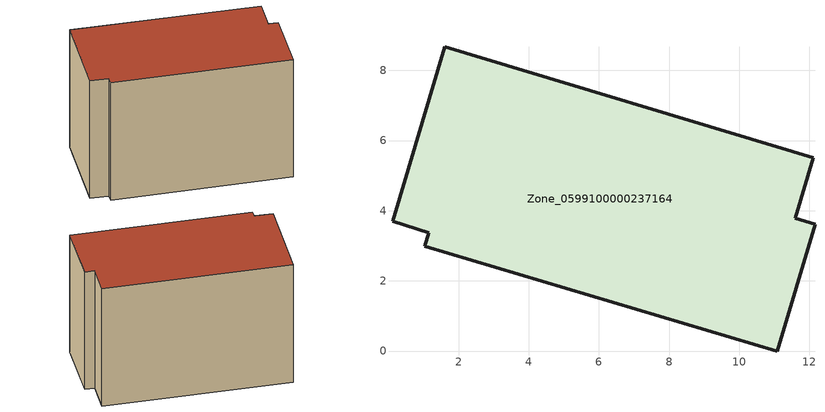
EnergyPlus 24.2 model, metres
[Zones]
Zone_0599100000237164
 floor ground (C_G): 11.09,0 1.04,2.99 1.15,3.37 0.12,3.7 1.6,8.67 12.11,5.51 11.59,3.78 12.16,3.61 z0
 wall outside (C_F): 11.09,0 12.16,3.61 11.59,3.78 12.11,5.51 1.6,8.67 0.12,3.7 1.15,3.37 1.04,2.99 11.09,0 z0:7.97
 roof outside (C_R): 1.04,2.99 11.09,0 12.16,3.61 11.59,3.78 12.11,5.51 1.6,8.67 0.12,3.7 1.15,3.37 z7.97
[BUILDING]
Pand.0599100000237164: North Axis=0; Terrain=City; Loads Convergence Tolerance Value=0.04; Temperature Convergence Tolerance Value=0.4; Solar Distribution=FullExterior; Maximum Number of Warmup Days=25; Minimum Number of Warmup Days=1
[Site:Location]
Rotterdam.The.Hague.AP_ZH_NLD Design_Conditions: Latitude=51.96; Longitude=4.45; Time Zone=1; Elevation=-4.5
[SITE:GROUNDTEMPERATURE:BUILDINGSURFACE]
18, 18, 18, 18, 18, 18, 18, 18, 18, 18, 18, 18
[MATERIAL] Thermal Absorptance=0.9; Solar Absorptance=0.7; Visible Absorptance=0.7
Name | Roughness | Thickness | Conductivity | Density | Specific Heat
G.TC.1975-1991 | MediumSmooth | 0.15 | 0.288461 | 540 | 1210
F.TC.1975-1991 | Rough | 0.3 | 0.230769 | 1920 | 840
R.TC.1975-1991 | MediumRough | 0.2 | 0.153846 | 1500 | 1000
[CONSTRUCTION]
C_G: G.TC.1975-1991
C_F: F.TC.1975-1991
C_R: R.TC.1975-1991
[ZONE]
Zone_0599100000237164: Type=1; Multiplier=1; Ceiling Height=Autocalculate; Volume=Autocalculate; Floor Area=autocalculate; Part of Total Floor Area=Yes
[ZONEINFILTRATION:DESIGNFLOWRATE]
Infil_Zone_0599100000237164: Zone or ZoneList or Space or SpaceList=Zone_0599100000237164; Schedule=AlwaysOn; Design Flow Rate Calculation Method=Flow/Area; Flow Rate per Floor Area=0.003; Constant Term Coefficient=1; Temperature Term Coefficient=0; Velocity Term Coefficient=0; Velocity Squared Term Coefficient=0
[HVACTEMPLATE:ZONE:IDEALLOADSAIRSYSTEM]
Zone_0599100000237164: Maximum Heating Supply Air Temperature=50; Minimum Cooling Supply Air Temperature=13; Maximum Heating Supply Air Humidity Ratio=0.0156; Minimum Cooling Supply Air Humidity Ratio=0.0077; Heating Limit=NoLimit; Cooling Limit=NoLimit; Dehumidification Control Type=ConstantSensibleHeatRatio; Cooling Sensible Heat Ratio=0.7; Dehumidification Setpoint=60; Humidification Control Type=None; Humidification Setpoint=30; Outdoor Air Method=None; Outdoor Air Flow Rate per Person=0.00944; Outdoor Air Flow Rate per Zone Floor Area=0; Outdoor Air Flow Rate per Zone=0; Demand Controlled Ventilation Type=None; Outdoor Air Economizer Type=NoEconomizer; Heat Recovery Type=None; Sensible Heat Recovery Effectiveness=0.7; Latent Heat Recovery Effectiveness=0.65
[ZONECONTROL:THERMOSTAT]
ThermostatControl_Zone_0599100000237164: Zone or ZoneList=Zone_0599100000237164; Control Type Schedule=DualSetpointControlType; Control 1=Thermostat_Zone_0599100000237164; Temperature Difference Between Cutout And Setpoint=0
[THERMOSTATSETPOINT:DUALSETPOINT]
Thermostat_Zone_0599100000237164: Heating Setpoint Temperature Schedule=HeatingSetpoint_Zone_0599100000237164; Cooling Setpoint Temperature Schedule=CoolingSetpoint_Zone_0599100000237164
[SCHEDULE:COMPACT]
HeatingSetpoint_Zone_0599100000237164: Through: 12/31, For: AllDays, Until: 24:00, 21
CoolingSetpoint_Zone_0599100000237164: Through: 12/31, For: AllDays, Until: 24:00, 24
DualSetpointControlType: Through: 12/31, For: AllDays, Until: 24:00, 4
AlwaysOn: Through: 12/31, For: AllDays, Until: 24:00, 1
